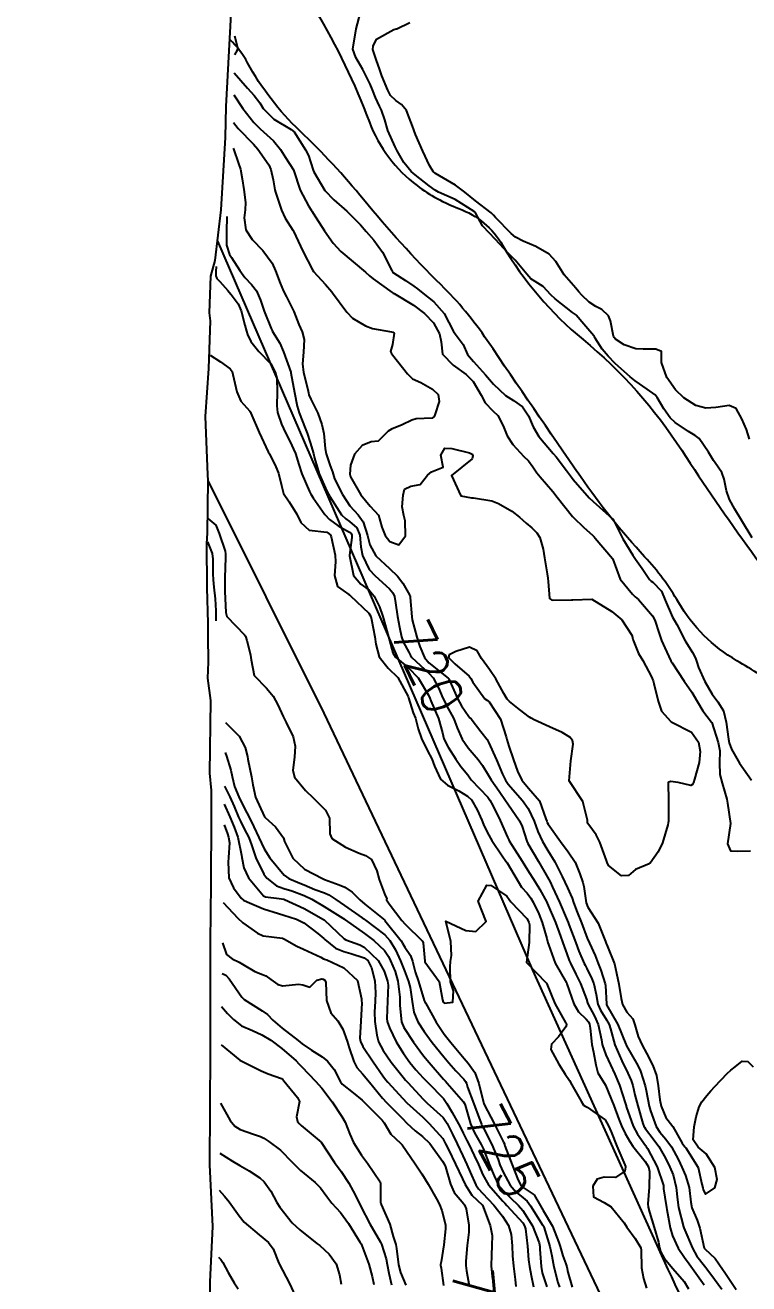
# Model space of a CAD drawing. Header units: metres. Extents: x 318500 to 325275, y 7408834 to 7428799.
# Drawn here: x 319963.8 to 320035.3, y 7413137.4 to 7413261.7 of the extents above; entities that cross this region are included whole.
import ezdxf
from ezdxf.enums import TextEntityAlignment as Align

# ---------------------------------------------------------------- set-up
doc = ezdxf.new("R2010")
doc.units = ezdxf.units.M
doc.header["$MEASUREMENT"] = 0
for name, color, linetype in [('Area', 45, 'Continuous'), ('Cotas', 45, 'Continuous'), ('Curvas de Nivel 1m', 11, 'Continuous'), ('Curvas de Nivel 5m', 15, 'Continuous'), ('Hidrografia', 140, 'Continuous'), ('Vias Secundárias', 230, 'Continuous')]:
    doc.layers.add(name, color=color, linetype=linetype)
doc.styles.add('Style-STANDARD', font='STANDARD.shx')

msp = doc.modelspace()

# ---------------------------------------------------------------- linework, layer by layer
at = {"layer": 'Area'}
msp.add_lwpolyline([(319982.27, 7413127.62), (319982.09, 7413137.58), (319982.37, 7413143.05), (319982.08, 7413149.13), (319982.12, 7413160.32), (319982.12, 7413171.19), (319982.19, 7413176.87), (319982.23, 7413183.42), (319982.22, 7413186.1), (319982.08, 7413187.82), (319982.17, 7413195.02), (319981.88, 7413197.2), (319981.95, 7413198.8), (319981.89, 7413201.4), (319981.9, 7413202.63), (319981.8, 7413206.12), (319981.76, 7413210.5), (319981.84, 7413211.54), (319981.92, 7413216.75), (319981.88, 7413217.3), (319981.65, 7413223.06), (319981.98, 7413227.8), (319982.12, 7413232.5), (319982.05, 7413233.31), (319982.18, 7413236.94), (319982.61, 7413238.48), (319983.18, 7413243.48), (319983.6, 7413250.63), (319983.68, 7413253.68), (319984.94, 7413276.95)], dxfattribs=at)
at = {"layer": 'Curvas de Nivel 1m', "flags": 128}
for points, elevation in [([(320035.62, 7413211.07), (320034.56, 7413212.83), (320033.9, 7413213.92), (320033.38, 7413214.85), (320033.07, 7413215.71), (320032.83, 7413216.86), (320032.62, 7413217.53), (320031.96, 7413218.49), (320031.8, 7413218.71), (320031.7, 7413218.87), (320031.31, 7413219.54), (320030.36, 7413220.89), (320029.99, 7413221.18), (320029.31, 7413221.59), (320028.01, 7413222.47), (320027.52, 7413222.93), (320026.9, 7413223.81), (320026.24, 7413224.95), (320026.04, 7413225.2), (320025.25, 7413225.77), (320024.06, 7413226.58), (320023.55, 7413226.99), (320022.09, 7413228.31), (320021.38, 7413229.01), (320020.8, 7413229.72), (320020.12, 7413230.81), (320020.03, 7413230.94), (320019.97, 7413231.03), (320018.99, 7413232.2), (320018.23, 7413233.06), (320018.19, 7413233.1), (320018.15, 7413233.13), (320017.88, 7413233.34), (320016.17, 7413234.67), (320015.74, 7413235.09), (320014.97, 7413235.89), (320014.19, 7413236.41), (320013.74, 7413236.67), (320013.37, 7413237.12), (320012.22, 7413238.52), (320011.56, 7413239.15), (320010.25, 7413240.58), (320009.66, 7413241.17), (320008.99, 7413241.9), (320008.31, 7413243.19), (320008.28, 7413243.23), (320008.16, 7413243.31), (320006.3, 7413244.49), (320004.64, 7413245.24), (320004.31, 7413245.41), (320003.72, 7413245.84), (320002.33, 7413246.93), (320001.95, 7413247.28), (320001.23, 7413248.16), (320000.57, 7413249.3), (320000.37, 7413249.71), (319999.65, 7413251.31), (319999.34, 7413252.38), (319999, 7413253.32), (319998.81, 7413253.71), (319998.43, 7413254.58), (319998.14, 7413255.33), (319997.9, 7413255.88), (319997.17, 7413257.34), (319996.49, 7413258.54), (319996.2, 7413259.35), (319996.52, 7413261.35), (319996.93, 7413262.96)], 716), ([(320035.35, 7413220.83), (320035.05, 7413221.79), (320034.6, 7413222.83), (320034.03, 7413223.84), (320033.32, 7413224.14), (320032.03, 7413223.96), (320031.03, 7413223.89), (320030.03, 7413224.14), (320028.87, 7413224.91), (320028.05, 7413225.7), (320027.17, 7413226.93), (320026.64, 7413228.4), (320026.64, 7413228.94), (320026.64, 7413229.48), (320026.11, 7413229.71), (320024.84, 7413229.7), (320024.11, 7413229.76), (320022.96, 7413230.14), (320022.12, 7413230.71), (320021.97, 7413230.86), (320021.91, 7413231), (320021.63, 7413232.5), (320021.41, 7413233.01), (320020.77, 7413233.64), (320020.16, 7413233.94), (320019.5, 7413234.37), (320018.78, 7413235.05), (320018.5, 7413235.37), (320018.19, 7413235.73), (320017.06, 7413237.07), (320016.22, 7413238.38), (320015.57, 7413239.09), (320014.24, 7413239.87), (320013.01, 7413240.37), (320012.25, 7413240.77), (320011.82, 7413241.14), (320010.28, 7413242.72), (320010.06, 7413242.95), (320009.83, 7413243.17), (320008.3, 7413244.38), (320007.24, 7413245.21), (320006.32, 7413245.9), (320004.73, 7413246.85), (320004.34, 7413247.07), (320004.13, 7413247.25), (320003.76, 7413247.85), (320003.11, 7413249.26), (320002.38, 7413250.91), (320002.25, 7413251.27), (320002.18, 7413251.49), (320001.48, 7413253.28), (320001, 7413253.87), (320000.43, 7413254.29), (319999.91, 7413254.78), (319999.63, 7413255.31), (319999.06, 7413256.72), (319998.84, 7413257.32), (319998.48, 7413258.32), (319998.17, 7413259.33), (319998.18, 7413259.65), (319998.51, 7413260.33), (320000.22, 7413261.3), (320000.47, 7413261.35), (320000.52, 7413261.37), (320001.81, 7413262)], 717), ([(319984.51, 7413260.68), (319984.8, 7413259.51), (319984.76, 7413259.24), (319984.49, 7413258.79)], 716), ([(319984.46, 7413257.01), (319985.8, 7413255.5), (319986.43, 7413254.78), (319986.99, 7413254.04), (319987.33, 7413253.48), (319988.4, 7413252.44), (319990.11, 7413251.43), (319990.39, 7413251.2), (319991.51, 7413249.42), (319991.8, 7413248.86), (319992.28, 7413247.4), (319992.34, 7413247.22), (319993.43, 7413245.39), (319994.3, 7413244.47), (319995.6, 7413243.36), (319995.93, 7413243.01), (319996.27, 7413242.65), (319996.93, 7413242.01), (319997.51, 7413241.33), (319998.25, 7413240.49), (319999.11, 7413239.31), (320000.02, 7413237.48), (320000.13, 7413237.3), (320000.2, 7413237.24), (320001.4, 7413236.49), (320002.19, 7413235.94), (320002.58, 7413235.66), (320003.08, 7413235.26), (320004.17, 7413234.39), (320005.19, 7413233.23), (320006.12, 7413231.46), (320006.28, 7413231.22), (320007.08, 7413230.18), (320007.51, 7413229.2), (320008.09, 7413228.48), (320009.28, 7413227.17), (320010.06, 7413226.25), (320011.24, 7413225.15), (320012.03, 7413224.64), (320012.94, 7413224.03), (320013.54, 7413223.12), (320014, 7413222.03), (320014.56, 7413221.1), (320015.97, 7413219.42), (320016.26, 7413219.08), (320017.29, 7413217.72), (320017.77, 7413217.06), (320017.94, 7413216.84), (320019.51, 7413215.04), (320019.9, 7413214.66), (320021.8, 7413213), (320021.84, 7413212.96), (320021.88, 7413212.9), (320022.84, 7413210.99), (320023.84, 7413209.35), (320024.09, 7413208.98), (320024.73, 7413208.05), (320025.47, 7413206.95), (320025.65, 7413206.8), (320025.8, 7413206.7), (320026.67, 7413205.82), (320027.02, 7413204.93), (320027.75, 7413203.23), (320027.94, 7413202.92), (320028.16, 7413202.5), (320028.98, 7413200.91), (320029.71, 7413199.75), (320030.01, 7413199.2), (320030.11, 7413198.89), (320030.3, 7413198.28), (320030.92, 7413196.88), (320031.65, 7413195.63), (320032.23, 7413194.86), (320032.76, 7413193.98), (320033.05, 7413192.85), (320033.27, 7413191.17), (320033.34, 7413190.84), (320033.58, 7413190.19), (320034.36, 7413188.83), (320035.54, 7413187.12)], 716), ([(319984.43, 7413254.84), (319985.32, 7413253.5), (319986.4, 7413252.11), (319987.04, 7413251.48), (319988.37, 7413250.28), (319989.03, 7413249.45), (319989.55, 7413248.64), (319990.34, 7413247.43), (319991, 7413245.42), (319991.82, 7413243.87), (319992.11, 7413243.4), (319992.18, 7413243.3), (319992.28, 7413243.16), (319993.4, 7413241.39), (319994.24, 7413240.19), (319995.01, 7413239.37), (319996.21, 7413238.34), (319997.42, 7413237.33), (319997.83, 7413236.96), (319998.19, 7413236.66), (320000.08, 7413235.3), (320000.18, 7413235.25), (320000.27, 7413235.21), (320002.16, 7413234.05), (320003.26, 7413233.25), (320004.14, 7413232.33), (320004.75, 7413231.23), (320004.89, 7413230.45), (320005.05, 7413229.23), (320006.08, 7413228.13), (320007.37, 7413227.2), (320008.06, 7413226.52), (320008.85, 7413225.18), (320009.26, 7413224.4), (320010.02, 7413223.62), (320010.49, 7413223.16), (320011.01, 7413222.15), (320011.43, 7413221.15), (320011.98, 7413220.28), (320013.06, 7413219.12), (320013.51, 7413218.67), (320013.95, 7413218.1), (320014.35, 7413217.51), (320014.68, 7413217.1), (320015.92, 7413215.65), (320016.35, 7413215.08), (320017.88, 7413213.18), (320018, 7413213.06), (320018.97, 7413212.14), (320019.86, 7413211.32), (320020, 7413211.17), (320020.12, 7413211.03), (320021.83, 7413209.03), (320021.85, 7413209), (320021.86, 7413208.97), (320022.56, 7413206.99), (320023.79, 7413205.5), (320024.07, 7413205.26), (320024.4, 7413204.97), (320025.76, 7413203.38), (320025.98, 7413202.95), (320026.41, 7413201.62), (320026.65, 7413200.94), (320026.98, 7413200.2), (320027.59, 7413198.92), (320027.7, 7413198.72), (320028.89, 7413196.91), (320029.65, 7413195.84), (320030.22, 7413194.89), (320030.74, 7413193.99), (320031.59, 7413192.87), (320031.62, 7413192.83), (320032.25, 7413190.86), (320032.4, 7413190.03), (320032.38, 7413188.86), (320032.4, 7413187.71), (320032.63, 7413186.85), (320033.11, 7413185.26), (320033.18, 7413184.85), (320033.48, 7413182.84), (320033.17, 7413180.84), (320033.45, 7413180.14), (320034.16, 7413180.12), (320035.45, 7413180.14)], 717), ([(319984.4, 7413252.09), (319984.88, 7413251.51), (319986.37, 7413249.98), (319986.82, 7413249.48), (319987.88, 7413247.93), (319988.1, 7413247.46), (319988.32, 7413246.44), (319988.49, 7413245.46), (319988.55, 7413245.21), (319989.15, 7413243.45), (319989.5, 7413242.67), (319990.26, 7413241.47), (319990.28, 7413241.45), (319990.29, 7413241.43), (319990.32, 7413241.37), (319991.24, 7413239.41), (319992.2, 7413237.55), (319992.3, 7413237.4), (319993.48, 7413236.1), (319994.11, 7413235.38), (319994.18, 7413235.29), (319995.58, 7413233.36), (319996.14, 7413232.79), (319997.45, 7413232.01), (319998.13, 7413231.76), (320000, 7413231.42), (320000.12, 7413231.4), (320000.27, 7413231.3), (320000.11, 7413230.19), (319999.91, 7413229.49), (320000, 7413229.3), (320000.1, 7413229.17), (320001.58, 7413227.28), (320002.06, 7413226.79), (320002.89, 7413226.42), (320004.05, 7413225.77), (320004.62, 7413225.23), (320004.72, 7413224.55), (320004.27, 7413223.24), (320004.2, 7413223.05), (320004.01, 7413222.91), (320002.45, 7413222.83), (320002.01, 7413222.7), (320001.05, 7413222.24), (320000, 7413221.82), (319999.68, 7413221.62), (319999.39, 7413221.31), (319998.68, 7413220.61), (319997.98, 7413220.56), (319997.12, 7413220.19), (319996.36, 7413219.34), (319995.95, 7413218.25), (319995.88, 7413217.35), (319995.94, 7413217.1), (319996.96, 7413215.33), (319997.89, 7413214.22), (319998.73, 7413213.31), (319999.05, 7413212.13), (319999.37, 7413211.3), (319999.85, 7413210.71), (320000.73, 7413210.4), (320001.38, 7413211.28), (320001.35, 7413212.75), (320001.21, 7413213.28), (320001.05, 7413214.13), (320001.15, 7413215.28), (320001.3, 7413215.89), (320001.92, 7413216.19), (320002.83, 7413216.36), (320003.55, 7413217.25), (320003.94, 7413217.58), (320005.11, 7413218.06), (320004.87, 7413219.23), (320005.27, 7413219.93), (320005.97, 7413219.9), (320007.69, 7413219.47), (320007.96, 7413219.35), (320008.02, 7413219.19), (320007.96, 7413218.89), (320005.94, 7413217.22), (320006.84, 7413215.21), (320007.91, 7413215.04), (320008.08, 7413215.02), (320009.9, 7413214.73), (320010.58, 7413214.47), (320011.89, 7413213.71), (320012.64, 7413213.13), (320013.29, 7413212.53), (320013.87, 7413212.08), (320014.35, 7413211.58), (320014.65, 7413211.1), (320014.98, 7413209.95), (320015.1, 7413209.09), (320015.38, 7413207.51), (320015.44, 7413207.09), (320015.46, 7413206.75), (320015.61, 7413205.08), (320015.78, 7413204.95), (320015.92, 7413204.93), (320017.78, 7413204.95), (320017.89, 7413204.95), (320019.78, 7413205.03), (320021.76, 7413203.81), (320022.74, 7413202.99), (320023.73, 7413201.45), (320023.84, 7413201.1), (320023.87, 7413200.98), (320024.4, 7413199.66), (320024.8, 7413198.96), (320025.68, 7413197.35), (320025.83, 7413196.95), (320025.91, 7413196.7), (320026.31, 7413194.94), (320026.65, 7413193.95), (320027.56, 7413192.92), (320027.62, 7413192.89), (320027.67, 7413192.87), (320029.6, 7413191.87), (320030.32, 7413190.89), (320030.48, 7413189.98), (320030.37, 7413188.89), (320029.9, 7413187.25), (320029.8, 7413186.9), (320029.72, 7413186.71), (320029.54, 7413186.62), (320028.29, 7413186.91), (320027.54, 7413187.01), (320027.31, 7413186.92), (320027.34, 7413185.09), (320027.35, 7413184.92), (320027.33, 7413183.07), (320027.32, 7413182.92), (320027.29, 7413182.73), (320026.75, 7413180.93), (320026.32, 7413180.07), (320025.52, 7413178.95), (320025.48, 7413178.9), (320025.43, 7413178.86), (320024.09, 7413178.3), (320023.41, 7413177.72), (320022.7, 7413177.7), (320021.43, 7413178.71), (320021.3, 7413179), (320021.24, 7413179.2), (320020.57, 7413181.01), (320020.19, 7413181.75), (320019.48, 7413182.71), (320019.35, 7413182.9), (320019.34, 7413183.03), (320019.34, 7413183.17), (320018.88, 7413185.04), (320017.54, 7413187.06), (320017.72, 7413189.06), (320017.94, 7413190.7), (320017.88, 7413191.06), (320017.6, 7413191.4), (320016.84, 7413191.83), (320015.61, 7413192.39), (320014.07, 7413193.1), (320013.78, 7413193.26), (320013.62, 7413193.37), (320012.63, 7413194.12), (320011.64, 7413194.92), (320011.41, 7413195.14), (320011.1, 7413195.7), (320010.3, 7413197.15), (320009.68, 7413198.06), (320008.9, 7413199.17), (320008.45, 7413199.92), (320007.71, 7413200.27), (320006.36, 7413199.86), (320005.7, 7413199.51), (320005.63, 7413199.29), (320005.67, 7413199.22), (320005.7, 7413199.19), (320006.27, 7413198.64), (320007.67, 7413197.4), (320007.83, 7413197.19), (320008.02, 7413196.83), (320009.21, 7413195.17), (320009.47, 7413195), (320009.64, 7413194.86), (320010.75, 7413193.15), (320011.31, 7413191.43), (320011.38, 7413191.14), (320011.58, 7413190.5), (320012.04, 7413189.13), (320012.44, 7413188.02), (320012.88, 7413187.12), (320013.53, 7413186.33), (320014.61, 7413185.09), (320015.25, 7413183.32), (320015.32, 7413183.08), (320015.37, 7413182.97), (320015.48, 7413182.78), (320016.69, 7413181.07), (320017.45, 7413180.07), (320018.13, 7413179.05), (320018.58, 7413177.87), (320018.88, 7413177.04), (320018.99, 7413176.63), (320019.21, 7413175.03), (320019.37, 7413174.6), (320020.4, 7413173.01), (320021.13, 7413171.2), (320021.2, 7413171), (320021.24, 7413170.92), (320021.32, 7413170.7), (320022.01, 7413168.99), (320022.21, 7413168.06), (320022.43, 7413166.99), (320022.66, 7413165.58), (320022.79, 7413164.98), (320023.23, 7413164.22), (320023.82, 7413163.57), (320024.02, 7413162.97), (320024.35, 7413161.82), (320024.75, 7413160.96), (320025.18, 7413160.15), (320025.81, 7413158.94), (320026.17, 7413157.95), (320026.33, 7413156.93), (320026.49, 7413155.56), (320026.62, 7413154.93), (320027.09, 7413153.8), (320027.78, 7413152.91), (320028.7, 7413151.27), (320028.97, 7413150.9), (320029.06, 7413150.8), (320030.26, 7413148.88), (320030.65, 7413147.24), (320030.72, 7413146.87), (320030.77, 7413146.65), (320030.99, 7413146.25), (320031.92, 7413146.86), (320032.16, 7413147.7), (320031.91, 7413148.86), (320031.05, 7413150.23), (320030.29, 7413150.88), (320029.79, 7413151.61), (320029.87, 7413152.89), (320030.09, 7413153.89), (320030.36, 7413154.88), (320030.63, 7413155.36), (320031.13, 7413155.97), (320031.54, 7413156.45), (320031.92, 7413156.86), (320033.15, 7413158.16), (320033.51, 7413158.49), (320033.91, 7413158.83), (320034.62, 7413159.37), (320035.17, 7413159.34), (320035.69, 7413158.81)], 718), ([(319984.36, 7413249.56), (319984.39, 7413249.51), (319984.91, 7413248.07), (319985.11, 7413247.5), (319985.27, 7413246.55), (319985.42, 7413245.49), (319985.58, 7413244.21), (319985.56, 7413243.49), (319985.47, 7413242.69), (319985.63, 7413241.49), (319986.25, 7413240.54), (319987.3, 7413239.47), (319988.21, 7413238.22), (319988.55, 7413237.45), (319989, 7413236.25), (319989.35, 7413235.44), (319989.63, 7413234.89), (319990.16, 7413233.83), (319990.29, 7413233.57), (319990.36, 7413233.43), (319990.86, 7413232.15), (319991.17, 7413231.41), (319991.37, 7413230.67), (319991.33, 7413229.41), (319991.22, 7413228.28), (319991.33, 7413227.41), (319991.73, 7413225.72), (319991.8, 7413225.4), (319991.84, 7413225.21), (319992.03, 7413224.76), (319992.73, 7413223.39), (319993.12, 7413222.27), (319993.31, 7413221.39), (319993.45, 7413219.91), (319993.54, 7413219.38), (319993.95, 7413218.18), (319994.18, 7413217.61), (319994.24, 7413217.38), (319994.39, 7413216.91), (319995.18, 7413215.36), (319995.89, 7413214.24), (319996.7, 7413213.34), (319997.2, 7413212.66), (319997.63, 7413211.32), (319997.85, 7413210.39), (319998.45, 7413209.31), (319999.81, 7413208.03), (320000.59, 7413207.29), (320001.12, 7413206.61), (320001.78, 7413205.43), (320001.84, 7413205.33), (320001.86, 7413205.27), (320001.86, 7413205.19), (320002, 7413203.27), (320002.04, 7413202.97), (320002.5, 7413201.26), (320002.81, 7413200.35), (320003.25, 7413199.25), (320003.69, 7413198.72), (320005.61, 7413197.22), (320005.67, 7413197.15), (320006.51, 7413195.21), (320006.91, 7413194.48), (320007.62, 7413193.41), (320007.73, 7413193.3), (320007.87, 7413193.19), (320008.82, 7413191.96), (320009.43, 7413191.16), (320009.59, 7413190.9), (320010.36, 7413189.15), (320010.95, 7413187.74), (320011.25, 7413187.14), (320011.53, 7413186.74), (320012.93, 7413185.12), (320013.5, 7413184.33), (320014.08, 7413183.1), (320014.45, 7413182.07), (320014.9, 7413181.09), (320015.45, 7413180.2), (320016.13, 7413179.07), (320016.86, 7413177.61), (320017.12, 7413177.06), (320017.39, 7413176.49), (320017.82, 7413175.49), (320017.96, 7413175.05), (320018.33, 7413174.08), (320018.75, 7413173.04), (320019.33, 7413171.53), (320019.55, 7413171.03), (320020.11, 7413169.82), (320020.41, 7413169.01), (320020.65, 7413168.37), (320021.08, 7413167), (320021.11, 7413166.84), (320021.22, 7413165), (320021.22, 7413164.98), (320021.24, 7413164.95), (320022.36, 7413162.99), (320023.12, 7413161.05), (320023.15, 7413160.98), (320023.19, 7413160.89), (320024.31, 7413158.96), (320024.58, 7413158.38), (320025.03, 7413156.95), (320025.13, 7413156.49), (320025.45, 7413154.94), (320025.58, 7413154.47), (320026.13, 7413152.93), (320026.49, 7413152.35), (320027.07, 7413151.68), (320027.64, 7413150.91), (320028.33, 7413149.62), (320028.65, 7413148.9), (320029.02, 7413148.07), (320029.38, 7413146.89), (320029.55, 7413145.45), (320029.66, 7413144.89), (320030.17, 7413143.67), (320030.45, 7413142.88), (320030.88, 7413140.91), (320030.89, 7413140.87), (320030.9, 7413140.86), (320030.92, 7413140.84), (320031.95, 7413139.89), (320032.68, 7413138.84), (320032.89, 7413138.5), (320034.01, 7413136.83)], 719), ([(319982.68, 7413237.87), (319982.67, 7413237.4), (319982.67, 7413236.96), (319982.77, 7413236.68), (319983.06, 7413236.4), (319983.84, 7413235.52), (319983.99, 7413235.33), (319984.17, 7413235.13), (319984.86, 7413234.19), (319985.15, 7413233.5), (319985.53, 7413232.09), (319985.68, 7413231.49), (319985.79, 7413231.16), (319986.11, 7413230.47), (319986.92, 7413229.47), (319988.08, 7413228.25), (319988.53, 7413227.45), (319988.68, 7413226.84), (319988.72, 7413225.45), (319988.67, 7413224.1), (319988.75, 7413223.45), (319989.14, 7413222.31), (319989.53, 7413221.44), (319989.98, 7413220.63), (319990.54, 7413219.42), (319990.86, 7413218.33), (319991.14, 7413217.41), (319991.91, 7413215.65), (319992.04, 7413215.4), (319992.26, 7413215.04), (319993.41, 7413213.38), (319993.88, 7413212.9), (319994.75, 7413212.25), (319995.86, 7413211.65), (319996.03, 7413211.51), (319996.09, 7413211.35), (319996.1, 7413211.1), (319995.87, 7413209.35), (319995.87, 7413209.31), (319996.24, 7413207.34), (319996.97, 7413206.51), (319997.79, 7413205.89), (319998.3, 7413205.31), (319998.81, 7413204.26), (319999.16, 7413203.31), (319999.72, 7413201.3), (320000.13, 7413199.71), (320000.41, 7413199.29), (320001.68, 7413198.22), (320002.62, 7413197.26), (320003.64, 7413195.52), (320003.78, 7413195.24), (320003.9, 7413194.97), (320004.63, 7413193.23), (320005.02, 7413191.8), (320005.17, 7413191.22), (320005.58, 7413190.39), (320006.35, 7413189.21), (320006.85, 7413188.5), (320007.54, 7413187.65), (320007.73, 7413187.38), (320007.88, 7413187.18), (320009.51, 7413185.44), (320009.72, 7413185.16), (320010.02, 7413184.64), (320010.74, 7413183.15), (320011.46, 7413181.52), (320011.58, 7413181.25), (320011.63, 7413181.14), (320011.9, 7413180.68), (320012.91, 7413179.12), (320013.42, 7413178.29), (320014.17, 7413177.1), (320014.64, 7413176.34), (320015.33, 7413175.08), (320015.38, 7413174.97), (320016.18, 7413173.07), (320016.69, 7413171.71), (320016.91, 7413171.06), (320017.31, 7413169.97), (320017.55, 7413169.31), (320017.66, 7413169.05), (320018.21, 7413167.97), (320018.66, 7413167.04), (320019.25, 7413165.49), (320019.35, 7413165.13), (320019.38, 7413165.03), (320020.04, 7413163.83), (320020.41, 7413163.01), (320020.72, 7413161.48), (320020.81, 7413161.01), (320021.17, 7413159.99), (320021.63, 7413159), (320022.06, 7413158.08), (320022.5, 7413156.99), (320023.11, 7413155.15), (320023.16, 7413154.98), (320023.18, 7413154.91), (320023.86, 7413152.97), (320024.27, 7413152.16), (320025.06, 7413151.04), (320025.1, 7413150.99), (320025.13, 7413150.95), (320025.26, 7413150.74), (320026.23, 7413148.93), (320026.84, 7413147.08), (320026.86, 7413146.92), (320026.86, 7413146.78), (320026.99, 7413145.93), (320027.15, 7413144.92), (320027.18, 7413144.72), (320027.51, 7413142.91), (320027.74, 7413142.11), (320028.29, 7413140.91), (320028.91, 7413139.99), (320029.37, 7413139.36), (320029.71, 7413138.89), (320030.88, 7413137.27)], 721), ([(319982.09, 7413229.11), (319983.13, 7413228.47), (319984.07, 7413227.78), (319984.26, 7413227.51), (319984.35, 7413227.22), (319984.72, 7413225.5), (319985.13, 7413224.59), (319986.02, 7413223.6), (319986.08, 7413223.48), (319986.12, 7413223.38), (319986.94, 7413221.47), (319987.84, 7413219.58), (319987.9, 7413219.46), (319987.96, 7413219.36), (319988.59, 7413218.1), (319988.84, 7413217.45), (319989.13, 7413216.23), (319989.35, 7413215.44), (319989.9, 7413214.64), (319990.67, 7413213.42), (319991.06, 7413212.6), (319991.86, 7413211.83), (319993.61, 7413211.63), (319993.86, 7413211.47), (319993.92, 7413211.44), (319993.99, 7413211.38), (319994.04, 7413211.19), (319994.44, 7413209.37), (319994.48, 7413208.71), (319994.39, 7413207.37), (319994.68, 7413206.26), (319995.78, 7413205.47), (319995.86, 7413205.43), (319995.96, 7413205.35), (319997.75, 7413203.64), (319997.95, 7413203.32), (319998.04, 7413203.02), (319998.35, 7413201.31), (319998.45, 7413200.58), (319998.8, 7413199.31), (319999.68, 7413198.21), (320000.62, 7413197.29), (320001.64, 7413195.41), (320001.68, 7413195.27), (320002.15, 7413193.78), (320002.37, 7413193.26), (320002.64, 7413192.22), (320002.95, 7413191.25), (320003.57, 7413190.05), (320003.98, 7413189.24), (320004.26, 7413188.52), (320004.85, 7413187.23), (320005.53, 7413186.65), (320006.65, 7413186.08), (320007.52, 7413185.57), (320007.89, 7413185.18), (320008.45, 7413184.22), (320008.93, 7413183.17), (320009.08, 7413182.77), (320009.47, 7413181.92), (320009.9, 7413181.16), (320010.91, 7413179.67), (320011.3, 7413179.14), (320011.43, 7413178.96), (320012.5, 7413177.12), (320012.85, 7413176.57), (320013.39, 7413175.97), (320013.77, 7413175.49), (320013.99, 7413175.1), (320014.54, 7413173.92), (320014.86, 7413173.09), (320015.33, 7413171.5), (320015.44, 7413171.08), (320015.5, 7413170.9), (320016.16, 7413169.07), (320017.27, 7413167.11), (320017.29, 7413167.08), (320017.3, 7413167.06), (320017.32, 7413167.01), (320018, 7413165.05), (320018.45, 7413164.25), (320019.22, 7413163.52), (320019.44, 7413163.25), (320019.54, 7413163.03), (320019.62, 7413162.62), (320019.79, 7413161.02), (320019.94, 7413160.25), (320020.17, 7413159.01), (320020.38, 7413158.24), (320021.14, 7413157), (320021.95, 7413154.99), (320022.45, 7413153.63), (320022.7, 7413152.98), (320023.07, 7413152.23), (320023.52, 7413151.43), (320023.84, 7413150.97), (320025.04, 7413149.47), (320025.36, 7413148.95), (320025.48, 7413148.49), (320025.45, 7413146.94), (320025.32, 7413145.28), (320025.34, 7413144.94), (320025.46, 7413144.45), (320025.94, 7413142.94), (320026.35, 7413141.5), (320026.46, 7413140.93), (320026.55, 7413140.56), (320026.91, 7413139.93), (320027.76, 7413138.91), (320028.88, 7413137.6), (320029.33, 7413136.89)], 722), ([(319981.87, 7413213), (319982.66, 7413212.32), (319983, 7413211.52), (319983.59, 7413209.76), (319983.63, 7413209.51), (319983.57, 7413207.75), (319983.56, 7413207.51), (319983.54, 7413205.76), (319983.66, 7413203.7), (319983.75, 7413203.29), (319985.5, 7413201.48), (319985.59, 7413201.36), (319985.71, 7413200.94), (319986.01, 7413199.78), (319986.09, 7413199.48), (319986.15, 7413199.02), (319986.45, 7413197.47), (319987.65, 7413196.21), (319988.31, 7413195.45), (319988.77, 7413194.58), (319989.31, 7413193.43), (319989.61, 7413192.83), (319990.28, 7413191.42), (319990.49, 7413190.5), (319990.44, 7413189.42), (319990.25, 7413188.12), (319990.42, 7413187.42), (319991.52, 7413186.1), (319992.27, 7413185.39), (319993.49, 7413184.17), (319993.89, 7413183.37), (319993.91, 7413181.82), (319994.1, 7413181.37), (319995.45, 7413180.51), (319996.82, 7413179.94), (319997.44, 7413179.69), (319998.02, 7413179.31), (319998.56, 7413178.17), (319998.78, 7413177.31), (319999.38, 7413175.73), (319999.53, 7413175.45), (319999.52, 7413175.3), (319999.76, 7413174.91), (320001.03, 7413173.27), (320001.34, 7413172.92), (320003.06, 7413171.24), (320003.14, 7413171.07), (320003.29, 7413169.24), (320003.3, 7413169.18), (320004.7, 7413167.23), (320005.04, 7413165.42), (320005.11, 7413165.22), (320005.24, 7413165.1), (320006.07, 7413165.21), (320006.12, 7413166.34), (320005.83, 7413167.21), (320005.79, 7413168.71), (320005.83, 7413169.21), (320005.91, 7413169.82), (320005.85, 7413171.21), (320005.35, 7413173.22), (320007.34, 7413172.29), (320008.34, 7413172.17), (320009.35, 7413173.16), (320008.56, 7413175.17), (320009.4, 7413176.75), (320009.83, 7413176.72), (320011.39, 7413175.69), (320011.61, 7413175.36), (320011.78, 7413175.13), (320013.36, 7413173.48), (320013.56, 7413173.11), (320013.62, 7413172.83), (320013.58, 7413171.11), (320013.33, 7413169.14), (320013.34, 7413169.11), (320015.27, 7413167.13), (320015.31, 7413167.08), (320015.34, 7413167.01), (320016.12, 7413165.07), (320017.22, 7413163.13), (320017.25, 7413163.09), (320017.27, 7413163.06), (320017.28, 7413163), (320017.22, 7413162.77), (320016.49, 7413161.78), (320015.8, 7413161.07), (320015.73, 7413160.52), (320016.51, 7413159.07), (320017.15, 7413158.1), (320017.56, 7413157.47), (320017.8, 7413157.05), (320018.72, 7413155.44), (320018.97, 7413155.03), (320019.11, 7413154.92), (320019.31, 7413154.82), (320021.09, 7413153.59), (320021.43, 7413153), (320021.68, 7413152.39), (320022.23, 7413150.99), (320023.03, 7413149.14), (320023.1, 7413148.98), (320023.11, 7413148.9), (320023.02, 7413148.52), (320022.12, 7413147.89), (320021.01, 7413147.91), (320020.3, 7413147.72), (320019.89, 7413147.02), (320019.94, 7413145.97), (320020.98, 7413145.4), (320021.7, 7413144.99), (320022.96, 7413143.39), (320023.24, 7413142.98), (320024.04, 7413141.86), (320024.61, 7413140.95), (320024.65, 7413140.69), (320024.68, 7413138.95), (320024.88, 7413137.91), (320025.17, 7413136.95)], 723), ([(319981.85, 7413210.67), (319982.29, 7413209.53), (319982.37, 7413208.98), (319982.38, 7413207.53), (319982.39, 7413206.93), (319982.45, 7413206.19), (319982.6, 7413205.04), (319982.67, 7413203.85), (319982.67, 7413202.88)], 724), ([(319983.61, 7413192.84), (319984.96, 7413191.49), (319985.57, 7413190.36), (319985.78, 7413189.48), (319985.83, 7413189.2), (319986.18, 7413187.47), (319986.31, 7413186.69), (319986.59, 7413185.47), (319987.48, 7413183.52), (319987.54, 7413183.46), (319988.56, 7413182.54), (319989.33, 7413181.43), (319989.45, 7413181.09), (319990.25, 7413179.42), (319991.41, 7413178.36), (319993.26, 7413177.38), (319993.4, 7413177.33), (319994.84, 7413176.8), (319995.39, 7413176.55), (319996.12, 7413176.08), (319996.87, 7413175.33), (319997.37, 7413174.87), (319999.33, 7413173.3), (319999.35, 7413173.28), (320000.94, 7413171.28), (320001.08, 7413171.04), (320001.31, 7413170.65), (320001.88, 7413169.83), (320002.06, 7413169.26), (320002.35, 7413168.19), (320002.66, 7413167.25), (320003.24, 7413165.37), (320003.29, 7413165.24), (320003.35, 7413165.13), (320004.42, 7413163.23), (320005.2, 7413162.05), (320005.85, 7413161.21), (320007.17, 7413159.64), (320007.58, 7413159.18), (320008.23, 7413158.26), (320008.61, 7413157.17), (320009.11, 7413155.16), (320010.18, 7413153.15), (320011.06, 7413151.37), (320011.14, 7413151.22), (320011.16, 7413151.14), (320011.19, 7413151), (320011.9, 7413149.13), (320012.51, 7413147.61), (320012.76, 7413147.11), (320012.87, 7413146.98), (320013, 7413146.89), (320014.07, 7413146.17), (320014.72, 7413145.08), (320014.97, 7413144.62), (320015.9, 7413143.07), (320016.53, 7413141.46), (320016.64, 7413141.06), (320016.91, 7413140.15), (320017.22, 7413139.37), (320017.3, 7413139.05), (320017.41, 7413138.54), (320017.82, 7413137.05)], 724), ([(319983.53, 7413186.54), (319984.04, 7413185.5), (319984.47, 7413184.52), (319984.9, 7413183.49), (319985.08, 7413183.09), (319985.47, 7413182.33), (319985.91, 7413181.48), (319986.18, 7413180.74), (319986.61, 7413179.47), (319987.41, 7413177.85), (319987.69, 7413177.46), (319988.65, 7413176.7), (319989.39, 7413176.42), (319990.16, 7413176.19), (319991.38, 7413175.75), (319992.15, 7413175.39), (319993.37, 7413174.67), (319995.2, 7413173.5), (319995.35, 7413173.4), (319995.43, 7413173.35), (319997.33, 7413171.99), (319998.25, 7413171.31), (319999.31, 7413170.32), (319999.72, 7413169.71), (319999.91, 7413169.29), (320000.35, 7413168.22), (320000.62, 7413167.28), (320000.82, 7413165.7), (320000.82, 7413165.28), (320000.82, 7413164.86), (320000.99, 7413163.27), (320001.21, 7413162.7), (320002.18, 7413161.26), (320003.17, 7413159.9), (320003.71, 7413159.23), (320005.14, 7413157.6), (320005.33, 7413157.4), (320005.5, 7413157.21), (320007.11, 7413155.37), (320007.21, 7413155.19), (320007.26, 7413155.03), (320007.81, 7413153.18), (320008.2, 7413152.3), (320008.86, 7413151.16), (320009.05, 7413150.76), (320009.68, 7413149.15), (320010.12, 7413148.04), (320010.57, 7413147.14), (320010.99, 7413146.63), (320011.75, 7413145.89), (320012.55, 7413145.12), (320012.97, 7413144.62), (320013.92, 7413143.1), (320014.57, 7413141.44), (320014.64, 7413141.08), (320014.66, 7413140.82), (320014.77, 7413139.08), (320014.89, 7413138.47), (320015.32, 7413137.08)], 726), ([(319983.5, 7413184.77), (319984.03, 7413183.5), (319984.46, 7413182.48), (319984.82, 7413181.49), (319985.2, 7413179.72), (319985.23, 7413179.48), (319985.42, 7413178.48), (319985.88, 7413177.48), (319987.38, 7413175.7), (319987.55, 7413175.62), (319988.91, 7413175.44), (319989.38, 7413175.38), (319989.45, 7413175.36), (319991.37, 7413174.47), (319993.3, 7413173.38), (319993.35, 7413173.34), (319994.01, 7413172.7), (319995.32, 7413171.45), (319995.5, 7413171.35), (319996.87, 7413170.88), (319997.31, 7413170.63), (319998.68, 7413169.31), (319999.28, 7413168.28), (319999.61, 7413167.29), (319999.66, 7413166.89), (319999.6, 7413165.29), (319999.53, 7413163.6), (319999.58, 7413163.29), (319999.82, 7413162.68), (320000.47, 7413161.28), (320001.17, 7413160.13), (320001.81, 7413159.26), (320002.42, 7413158.52), (320003.14, 7413157.73), (320003.61, 7413157.24), (320005.12, 7413155.68), (320005.48, 7413155.21), (320005.99, 7413154.31), (320006.61, 7413153.2), (320006.77, 7413152.89), (320007.07, 7413152.26), (320007.43, 7413151.55), (320007.62, 7413151.18), (320008.17, 7413150.05), (320008.58, 7413149.17), (320009.01, 7413148.15), (320009.59, 7413147.15), (320010.98, 7413145.54), (320011.19, 7413145.34), (320011.39, 7413145.13), (320012.95, 7413143.39), (320013.14, 7413143.11), (320013.24, 7413142.81), (320013.43, 7413141.1), (320013.54, 7413139.74), (320013.62, 7413139.1), (320013.79, 7413138.19), (320014.02, 7413137.09)], 727), ([(319983.47, 7413182.72), (319983.8, 7413181.84), (319983.92, 7413181.5), (319984, 7413180.96), (319983.91, 7413179.5), (319983.88, 7413179.04), (319983.95, 7413177.5), (319984.4, 7413176.51), (319985.17, 7413175.48), (319985.38, 7413175.29), (319985.74, 7413175.11), (319987.36, 7413174.43), (319988.85, 7413173.95), (319989.36, 7413173.81), (319990.64, 7413173.41), (319991.34, 7413173.04), (319992.72, 7413171.99), (319993.32, 7413171.49), (319993.43, 7413171.38), (319994.49, 7413170.54), (319995.31, 7413170.2), (319995.99, 7413170.02), (319997.3, 7413169.6), (319997.65, 7413169.32), (319998.02, 7413168.58), (319998.36, 7413167.31), (319998.42, 7413166.14), (319998.38, 7413165.31), (319998.32, 7413164.22), (319998.36, 7413163.31), (319998.56, 7413161.95), (319998.72, 7413161.3), (319999.18, 7413160.44), (319999.98, 7413159.29), (320000.48, 7413158.61), (320001.15, 7413157.78), (320001.38, 7413157.51), (320001.6, 7413157.26), (320003.12, 7413155.61), (320003.51, 7413155.24), (320005.09, 7413153.82), (320005.51, 7413153.21), (320006.02, 7413152.16), (320006.47, 7413151.2), (320007.04, 7413150.01), (320007.44, 7413149.18), (320007.78, 7413148.42), (320008.34, 7413147.17), (320008.59, 7413146.76), (320008.99, 7413146.35), (320010.11, 7413145.15), (320010.96, 7413144.06), (320011.54, 7413143.13), (320011.82, 7413142.24), (320011.9, 7413141.13), (320011.94, 7413140.16), (320012.04, 7413139.12), (320012.2, 7413137.8), (320012.27, 7413137.12)], 728), ([(319983.37, 7413175.05), (319984.83, 7413173.49), (319985.34, 7413173.04), (319986.78, 7413172.01), (319987.32, 7413171.77), (319989.23, 7413171.52), (319989.32, 7413171.49), (319989.43, 7413171.43), (319990.65, 7413170.75), (319991.31, 7413170.44), (319993.02, 7413169.66), (319993.3, 7413169.49), (319993.38, 7413169.45), (319993.61, 7413169.38), (319995.29, 7413168.58), (319996.63, 7413167.33), (319997.03, 7413165.54), (319997.05, 7413165.32), (319997.06, 7413165.15), (319996.96, 7413163.32), (319996.87, 7413161.65), (319996.94, 7413161.32), (319997.18, 7413160.83), (319998.19, 7413159.31), (319999.15, 7413157.94), (319999.42, 7413157.57), (319999.65, 7413157.29), (320001.12, 7413155.68), (320001.52, 7413155.26), (320003.09, 7413153.83), (320003.73, 7413153.23), (320005.07, 7413151.74), (320005.25, 7413151.41), (320005.34, 7413151.22), (320005.62, 7413150.64), (320006.32, 7413149.2), (320007.01, 7413147.75), (320007.27, 7413147.19), (320007.94, 7413146.13), (320008.98, 7413145.16), (320009.74, 7413143.15), (320009.93, 7413142.15), (320009.92, 7413141.15), (320009.86, 7413140.21), (320009.84, 7413139.15), (320009.93, 7413138.1), (320010.09, 7413137.15)], 729), ([(319983.28, 7413168.05), (319983.64, 7413167.87), (319983.97, 7413167.5), (319985.24, 7413165.69), (319985.45, 7413165.48), (319987.23, 7413164.35), (319987.75, 7413163.98), (319988.29, 7413163.44), (319989.21, 7413162.64), (319990.78, 7413161.41), (319991.19, 7413161.09), (319992.1, 7413160.47), (319993.17, 7413159.79), (319993.69, 7413159.37), (319994.34, 7413158.55), (319994.97, 7413157.35), (319995.14, 7413157.12), (319996.22, 7413156.24), (319997.11, 7413155.51), (319997.31, 7413155.32), (319999.08, 7413153.56), (319999.27, 7413153.3), (319999.94, 7413152.16), (320000.9, 7413151.27), (320001.06, 7413151.12), (320002.33, 7413149.25), (320003.01, 7413148.23), (320003.61, 7413147.23), (320004.44, 7413145.78), (320004.73, 7413145.22), (320004.97, 7413144.61), (320005.32, 7413143.21), (320005.34, 7413142.82), (320005.16, 7413141.22), (320004.9, 7413139.54), (320004.84, 7413139.28), (320004.84, 7413139.22), (320004.9, 7413138.94), (320005.14, 7413137.22)], 731), ([(319983.23, 7413164.78), (319983.81, 7413164.09), (319984.4, 7413163.49), (319985.21, 7413162.88), (319986.29, 7413162.39), (319987.2, 7413161.98), (319988.08, 7413161.45), (319989.18, 7413160.63), (319990.59, 7413159.41), (319990.87, 7413159.12), (319991.15, 7413158.8), (319992.51, 7413157.39), (319993.13, 7413156.72), (319994.16, 7413155.36), (319995.09, 7413153.91), (319995.42, 7413153.34), (319995.9, 7413152.17), (319996.25, 7413151.33), (319997.04, 7413150.09), (319997.62, 7413149.31), (319998.87, 7413147.44), (319998.91, 7413147.3), (319998.92, 7413145.36), (319998.94, 7413145.3), (319998.98, 7413145.22), (319999.83, 7413143.29), (320000.16, 7413142.06), (320000.42, 7413141.28), (320000.51, 7413140.87), (320000.69, 7413139.27), (320000.89, 7413138.49), (320001.42, 7413137.26)], 732), ([(319983.18, 7413160.99), (319985.04, 7413159.48), (319985.11, 7413159.43), (319985.16, 7413159.4), (319985.3, 7413159.34), (319987.15, 7413158.43), (319987.84, 7413158.14), (319989.14, 7413157.65), (319989.27, 7413157.56), (319989.38, 7413157.43), (319990.73, 7413155.79), (319990.93, 7413155.4), (319990.61, 7413153.89), (319990.73, 7413153.41), (319990.88, 7413153.21), (319991.08, 7413153.03), (319993.06, 7413151.38), (319994.39, 7413149.36), (319995.02, 7413148.48), (319995.78, 7413147.34), (319996.21, 7413146.55), (319996.83, 7413145.32), (319996.98, 7413145.03), (319997.85, 7413143.31), (319998.92, 7413141.48), (319999.01, 7413141.3), (319999.46, 7413139.85), (319999.58, 7413139.29), (319999.74, 7413138.43), (319999.99, 7413137.28)], 733), ([(319983.11, 7413155.24), (319984.07, 7413153.5), (319984.53, 7413152.94), (319985.07, 7413152.62), (319986.39, 7413152.15), (319987.06, 7413151.95), (319987.39, 7413151.78), (319987.9, 7413151.45), (319989.05, 7413150.6), (319990.18, 7413149.41), (319991.02, 7413148.56), (319992.47, 7413147.39), (319992.99, 7413146.86), (319993.61, 7413146), (319994.12, 7413145.36), (319994.97, 7413144.44), (319995.77, 7413143.34), (319996.92, 7413141.45), (319997, 7413141.32), (319997.08, 7413141.16), (319997.76, 7413139.31), (319998.09, 7413138.1), (319998.25, 7413137.31)], 734), ([(319982.99, 7413146.63), (319983.52, 7413146.04), (319983.99, 7413145.49), (319984.96, 7413144.1), (319985.47, 7413143.47), (319986.93, 7413142.21), (319987.85, 7413141.45), (319988.31, 7413140.84), (319988.87, 7413139.43), (319988.9, 7413139.35), (319989.92, 7413137.41), (319990.84, 7413135.4)], 736), ([(319982.91, 7413140.02), (319983.17, 7413139.77), (319983.36, 7413139.5), (319983.89, 7413138.49), (319984.46, 7413137.49), (319984.86, 7413136.87)], 737)]:
    msp.add_lwpolyline(points, dxfattribs=dict(at, elevation=elevation))
at = {"layer": 'Curvas de Nivel 5m', "flags": 128}
for points, elevation in [([(319983.74, 7413242.83), (319983.71, 7413241.35), (319983.73, 7413239.99), (319984, 7413239.07), (319984.22, 7413238.78), (319985.02, 7413237.5), (319985.51, 7413236.8), (319986.19, 7413236.1), (319986.68, 7413235.48), (319987.07, 7413234.57), (319987.43, 7413233.47), (319988.12, 7413231.74), (319988.21, 7413231.55), (319988.27, 7413231.46), (319988.98, 7413230.32), (319989.35, 7413229.44), (319990.05, 7413227.45), (319990.05, 7413227.43), (319990.07, 7413227.38), (319990.43, 7413225.42), (319990.69, 7413224.08), (319990.89, 7413223.42), (319991.48, 7413221.92), (319991.68, 7413221.4), (319991.98, 7413220.51), (319992.29, 7413219.4), (319992.4, 7413218.95), (319992.85, 7413217.39), (319993.62, 7413215.67), (319993.78, 7413215.38), (319993.91, 7413215.16), (319995.06, 7413213.36), (319995.48, 7413212.96), (319995.87, 7413212.7), (319996.58, 7413212.05), (319996.86, 7413211.33), (319996.99, 7413210.19), (319997.13, 7413209.33), (319997.81, 7413207.96), (319998.39, 7413207.31), (319999.79, 7413206.05), (320000.14, 7413205.65), (320000.3, 7413205.29), (320000.4, 7413204.67), (320000.59, 7413203.29), (320000.78, 7413202.24), (320000.98, 7413201.28), (320001.17, 7413200.73), (320001.71, 7413199.77), (320001.88, 7413199.45), (320002.02, 7413199.27), (320003.68, 7413197.71), (320004.12, 7413197.24), (320004.63, 7413196.26), (320005.07, 7413195.23), (320005.63, 7413194.15), (320005.97, 7413193.57), (320006.17, 7413193.21), (320006.5, 7413192.32), (320006.97, 7413191.2), (320007.58, 7413190.34), (320008.57, 7413189.17), (320008.98, 7413188.59), (320009.54, 7413187.65), (320009.85, 7413187.16), (320010.63, 7413186.04), (320011.27, 7413185.14), (320011.5, 7413184.8), (320012.64, 7413183.12), (320012.91, 7413182.56), (320013.36, 7413181.11), (320013.46, 7413180.89), (320014.51, 7413179.09), (320015.41, 7413177.56), (320015.66, 7413177.08), (320015.91, 7413176.55), (320016.59, 7413175.07), (320017.35, 7413173.31), (320017.45, 7413173.06), (320017.52, 7413172.88), (320018.2, 7413171.05), (320018.51, 7413170.24), (320019.03, 7413169.03), (320019.12, 7413168.85), (320019.29, 7413168.53), (320019.78, 7413167.52), (320019.96, 7413167.02), (320020.19, 7413165.95), (320020.38, 7413165.01), (320020.64, 7413164.41), (320021.22, 7413163.46), (320021.48, 7413163), (320021.63, 7413162.58), (320022.06, 7413160.99), (320022.73, 7413159.42), (320022.95, 7413158.98), (320023.16, 7413158.56), (320023.65, 7413157.48), (320023.82, 7413156.97), (320024.03, 7413156.06), (320024.31, 7413154.96), (320024.82, 7413153.21), (320024.91, 7413152.95), (320024.97, 7413152.84), (320025.08, 7413152.68), (320025.82, 7413151.69), (320026.38, 7413150.93), (320027.04, 7413149.81), (320027.47, 7413148.92), (320027.79, 7413148.15), (320028.11, 7413146.91), (320028.23, 7413145.67), (320028.34, 7413144.91), (320028.84, 7413143.02), (320028.87, 7413142.9), (320028.95, 7413142.69), (320029.7, 7413140.89), (320030.15, 7413140.12), (320030.9, 7413139.16), (320031.04, 7413139), (320031.14, 7413138.87), (320031.9, 7413137.84), (320032.6, 7413136.84)], 720), ([(319983.57, 7413189.87), (319983.73, 7413189.51), (319984.15, 7413188.11), (319984.27, 7413187.5), (319984.52, 7413186.5), (319984.93, 7413185.49), (319985.49, 7413184.34), (319985.94, 7413183.48), (319986.42, 7413182.52), (319986.92, 7413181.47), (319987.44, 7413180.34), (319987.98, 7413179.45), (319989.4, 7413177.76), (319989.87, 7413177.42), (319990.95, 7413176.96), (319991.39, 7413176.78), (319992.43, 7413176.35), (319993.39, 7413176), (319993.82, 7413175.81), (319994.5, 7413175.36), (319995.37, 7413174.76), (319997.12, 7413173.55), (319997.35, 7413173.39), (319997.45, 7413173.32), (319999.33, 7413171.87), (319999.84, 7413171.29), (320000.39, 7413170.36), (320000.88, 7413169.28), (320001.29, 7413168.3), (320001.69, 7413167.26), (320001.86, 7413166.67), (320002.03, 7413165.26), (320002.2, 7413164.22), (320002.6, 7413163.25), (320003.21, 7413162.32), (320004.02, 7413161.23), (320005.17, 7413159.79), (320005.65, 7413159.21), (320006.36, 7413158.41), (320007.14, 7413157.59), (320007.32, 7413157.36), (320007.39, 7413157.19), (320007.5, 7413156.82), (320008.14, 7413155.17), (320008.76, 7413153.49), (320008.87, 7413153.16), (320008.93, 7413153.02), (320009.08, 7413152.77), (320009.92, 7413151.15), (320010.52, 7413149.66), (320010.71, 7413149.14), (320011.02, 7413148.4), (320011.72, 7413147.13), (320012.31, 7413146.44), (320012.99, 7413145.88), (320013.41, 7413145.53), (320013.72, 7413145.1), (320014.95, 7413143.15), (320014.99, 7413143.08), (320015.03, 7413143), (320015.64, 7413141.07), (320015.83, 7413140.15), (320016.01, 7413139.07), (320016.42, 7413137.52), (320016.57, 7413137.06)], 725), ([(319983.32, 7413171.05), (319983.72, 7413169.92), (319984.26, 7413169.5), (319984.96, 7413169.15), (319985.29, 7413168.95), (319986.5, 7413168.25), (319987.28, 7413167.94), (319987.61, 7413167.79), (319988.1, 7413167.45), (319988.79, 7413166.96), (319989.26, 7413166.83), (319990.83, 7413166.98), (319991.26, 7413166.91), (319991.95, 7413166.7), (319992.64, 7413167.39), (319993.14, 7413167.52), (319993.27, 7413167.49), (319993.42, 7413167.38), (319993.51, 7413167.14), (319993.6, 7413165.37), (319994.02, 7413164.16), (319994.69, 7413163.36), (319995.21, 7413162.53), (319995.61, 7413161.34), (319995.83, 7413160.7), (319996.29, 7413159.33), (319996.59, 7413158.76), (319997.15, 7413158.13), (319997.84, 7413157.31), (319999.12, 7413155.72), (319999.51, 7413155.29), (320001.09, 7413153.7), (320001.52, 7413153.26), (320002.33, 7413152.51), (320003.07, 7413151.93), (320003.77, 7413151.23), (320005.03, 7413149.51), (320005.2, 7413149.22), (320005.32, 7413148.93), (320005.82, 7413147.21), (320006.2, 7413146.41), (320006.98, 7413145.47), (320007.11, 7413145.32), (320007.2, 7413145.19), (320007.36, 7413144.8), (320007.63, 7413143.18), (320007.62, 7413142.49), (320007.47, 7413141.18), (320007.34, 7413139.62), (320007.35, 7413139.18), (320007.4, 7413138.67), (320007.66, 7413137.18)], 730), ([(319983.04, 7413150.28), (319984.32, 7413149.49), (319985.02, 7413149.07), (319985.96, 7413148.53), (319987.01, 7413147.84), (319987.43, 7413147.45), (319988.1, 7413146.55), (319988.69, 7413145.43), (319988.97, 7413144.95), (319990.18, 7413143.41), (319990.94, 7413142.7), (319992.64, 7413141.38), (319992.92, 7413141.16), (319993.85, 7413140.31), (319994.53, 7413139.36), (319994.88, 7413138.28), (319995.04, 7413137.35)], 735)]:
    msp.add_lwpolyline(points, dxfattribs=dict(at, elevation=elevation))
at = {"layer": 'Hidrografia'}
for points in [[(319992.51, 7413263.16, -0.043345), (319997.82, 7413252.14, 0.141835), (320002.53, 7413245.87, 0.07237), (320006.65, 7413243.61, -0.173007), (320010.97, 7413239.99, 0.088461), (320018.92, 7413230.66, -0.077479), (320028.65, 7413219.74, 0.028768), (320042.98, 7413200.12, -0.094468), (320050.54, 7413186.27, -0.088131), (320052.02, 7413175.49, 0.110039), (320053.98, 7413164.66, -0.000238), (320058.59, 7413153.68, -0.076409), (320062.62, 7413137.55, 0.123415), (320066.54, 7413126.38, 0.015006)], [(320061.89, 7413125.83, 0.002426), (320055.45, 7413141.24, 0.104755), (320053.18, 7413144.49, -0.15583), (320051.09, 7413148.25, 0.065887), (320049.05, 7413154.17, -0.104555), (320046.7, 7413163.2, 0.077911), (320045.53, 7413168.93, 0.014275), (320044.29, 7413171.97, -0.241135), (320044.48, 7413175.11, 0.219517), (320044.6, 7413176.35, -0.05931), (320043.49, 7413181.46, 0.043514), (320041.57, 7413191.86, 0.176189), (320038.55, 7413196.11, 0.019219), (320034.09, 7413198.94, -0.129591), (320028.35, 7413204.67, 0.054463), (320024.99, 7413209.21, -0.035295), (320018.66, 7413217.12, -0.002493), (320009.45, 7413230.58, 0.049362), (320004.9, 7413236.06, -0.027457), (319997.24, 7413244.49, 0.032416), (319990.97, 7413251.26, -0.079402), (319985.8, 7413258.01, 0.080653), (319984.04, 7413260.3, -2.526002)]]:
    msp.add_lwpolyline(points, format="xyb", dxfattribs=at)
at = {"layer": 'Vias Secundárias'}
for points in [[(319982.83, 7413240.38), (320013.92, 7413168.38), (320027.29, 7413138.81, 0.029129), (320039.53, 7413115.45, 0.056552), (320051.49, 7413099.86, 0.021719), (320067.97, 7413084.18, -0.01454), (320082.27, 7413070.96, -0.078931), (320097.97, 7413049.8, -0.132503), (320103, 7413026.97, -0.067385), (320100.02, 7413010.67, -0.10673), (320089.02, 7412991.82, -0.133915), (320065.12, 7412976.71, -0.05022), (320041.57, 7412972.01, 0.017076), (320013.01, 7412968.24, -0.003162), (319988.48, 7412964.32, 0.086065), (319963.84, 7412956.04, -5.417723)], [(319965.23, 7412966.3), (320010.46, 7412975.91, -0.02722), (320049.71, 7412982.04, 0.109879), (320073.41, 7412989.88, 0.136329), (320092.77, 7413010.18, 0.250418), (320092.76, 7413044.75, 0.074788), (320078.16, 7413064.34, 0.014089), (320055.55, 7413085.54, -0.051992), (320041.56, 7413100.8, -0.049685), (320021.93, 7413133.64), (319993.36, 7413193.74), (319981.92, 7413216.75)]]:
    msp.add_lwpolyline(points, format="xyb", dxfattribs=at)

# ---------------------------------------------------------------- texts
at = {"layer": 'Cotas', "style": 'Style-STANDARD'}
for s, rotation, p in [('720', 295.3389, (320003.6, 7413198.33, 720)), ('725', 298.1897, (320010.98, 7413150.49, 725)), ('730', 275.8765, (320008.4, 7413134.31, 730))]:
    msp.add_text(s, height=4, rotation=rotation, dxfattribs=at).set_placement(p, align=Align.MIDDLE_CENTER)

doc.saveas('drawing.dxf')
